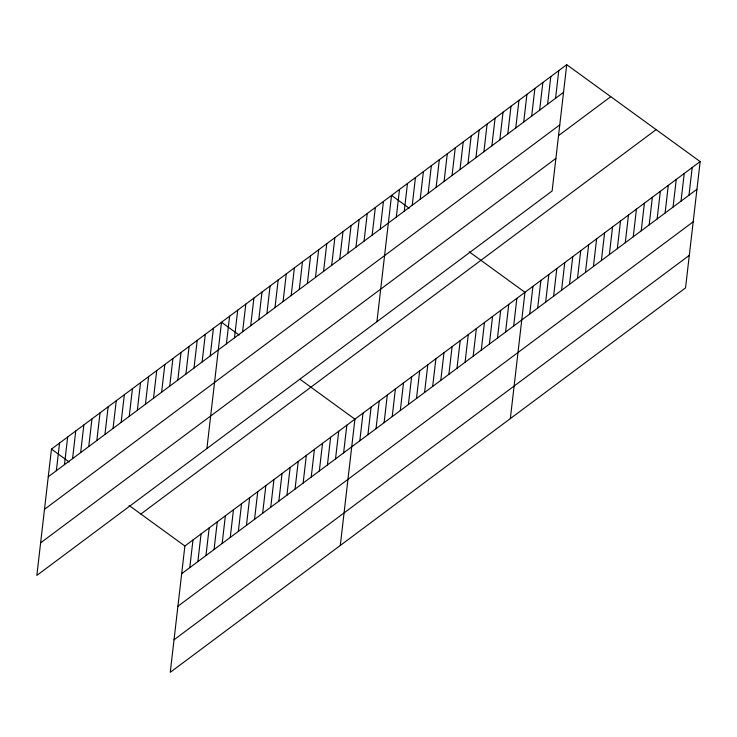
<?xml version="1.0" encoding="UTF-8"?>
<svg xmlns="http://www.w3.org/2000/svg" width="737" height="737" viewBox="0 0 737 737"><rect width="100%" height="100%" fill="white"/><g stroke="black" fill="none" stroke-linecap="round" stroke-linejoin="round"><path stroke-width="1.11" d="M566.735 64.681L51.461 449.1L36.85 575.404L552.124 190.984L566.735 64.681L700.15 161.596L685.539 287.9L170.265 672.319L184.876 546.016L700.15 161.596M56.362 470.722L59.559 443.057M64.46 464.678L67.657 437.013M72.558 458.644L75.754 430.979M80.655 452.601L83.852 424.936M88.753 446.558L91.95 418.892M96.842 440.514L100.048 412.849M104.94 434.48L108.146 406.815M113.037 428.437L116.243 400.771M121.135 422.393L124.341 394.728M129.233 416.359L132.439 388.694M137.331 410.316L140.537 382.65M145.429 404.272L148.625 376.607M153.526 398.229L156.723 370.564M161.624 392.195L164.821 364.529M169.722 386.151L172.919 358.486M177.82 380.108L181.016 352.443M185.917 374.064L189.114 346.399M194.015 368.03L197.212 340.365M202.113 361.987L205.31 334.322M210.202 355.943L213.408 328.278M189.778 567.647L192.974 539.981M206.894 448.547L221.505 322.244L239.11 335.031M197.866 561.603L201.072 533.938M226.397 343.866L229.603 316.201M205.964 555.56L209.17 527.895M234.495 337.822L237.701 310.157M214.062 549.516L217.268 521.86M242.593 331.779L245.799 304.114M222.159 543.482L225.365 515.817M250.691 325.745L253.897 298.08M230.257 537.439L233.463 509.774M258.788 319.701L261.994 292.036M238.355 531.395L241.561 503.73M266.886 313.658L270.083 285.993M246.453 525.361L249.65 497.696M274.984 307.615L278.181 279.949M254.551 519.318L257.747 491.653M283.082 301.58L286.278 273.915M262.648 513.274L265.845 485.609M291.179 295.537L294.376 267.872M270.746 507.231L273.943 479.566M299.277 289.494L302.474 261.828M278.844 501.197L282.041 473.532M307.375 283.45L310.572 255.785M286.942 495.153L290.138 467.488M315.473 277.416L318.67 249.751M295.04 489.11L298.236 461.445M323.571 271.373L326.767 243.707M303.137 483.067L306.334 455.402M331.659 265.329L334.865 237.664M311.226 477.032L314.432 449.367M339.757 259.295L342.963 231.63M319.324 470.989L322.53 443.324M347.855 253.252L351.061 225.586M327.421 464.946L330.627 437.281M355.953 247.208L359.159 219.543M335.519 458.911L338.725 431.246M364.05 241.165L367.256 213.5M343.617 452.868L346.823 425.203M372.148 235.131L375.354 207.465M340.301 545.463L354.921 419.16L299.968 379.242M380.246 229.087L383.443 201.422M359.813 440.781L363.019 413.116M376.929 321.682L391.54 195.379L409.155 208.175M367.91 434.747L371.107 407.082M396.303 217.102L399.509 189.437M376.008 428.704L379.205 401.039M404.272 211.16L407.469 183.495M384.106 422.66L387.303 394.995M412.232 205.218L415.438 177.553M392.204 416.617L395.401 388.952M420.201 199.285L423.397 171.62M400.302 410.583L403.498 382.918M428.16 193.343L431.357 165.678M408.399 404.539L411.596 376.874M436.12 187.401L439.326 159.736M416.497 398.496L419.694 370.831M444.089 181.459L447.285 153.793M424.595 392.452L427.792 364.797M452.048 175.517L455.254 147.851M432.683 386.418L435.889 358.753M460.017 169.574L463.214 141.909M440.781 380.375L443.987 352.71M467.977 163.632L471.173 135.967M448.879 374.332L452.085 346.666M475.936 157.69L479.142 130.025M456.977 368.297L460.183 340.632M483.905 151.748L487.102 124.083M465.075 362.254L468.281 334.589M491.865 145.815L495.071 118.15M473.172 356.211L476.378 328.545M499.833 139.873L503.03 112.208M481.27 350.167L484.467 322.502M507.793 133.931L510.99 106.266M489.368 344.133L492.565 316.468M515.753 127.989L518.959 100.324M497.466 338.09L500.663 310.424M523.721 122.047L526.918 94.382M505.564 332.046L508.76 304.381M531.681 116.105L534.887 88.44M513.661 326.003L516.858 298.338M539.65 110.163L542.847 82.498M510.345 418.607L524.956 292.303L469.174 251.778M547.609 104.221L550.806 76.556M529.719 314.026L532.925 286.361M555.569 98.279L558.775 70.614M537.678 308.084L540.884 280.419M545.647 302.142L548.844 274.477M553.607 296.2L556.813 268.535M561.576 290.258L564.772 262.593M569.535 284.316L572.741 256.651M577.495 278.374L580.701 250.709M585.464 272.441L588.66 244.776M593.423 266.499L596.629 238.834M601.392 260.557L604.589 232.892M609.352 254.615L612.558 226.95M617.32 248.673L620.517 221.008M625.28 242.731L628.477 215.066M633.24 236.789L636.446 209.124M641.208 230.847L644.405 203.182M649.168 224.905L652.374 197.24M657.137 218.972L660.334 191.307M665.096 213.03L668.293 185.365M673.056 207.088L676.262 179.423M681.025 201.146L684.222 173.481M688.984 195.204L692.19 167.539M48.264 476.765L563.538 92.337M44.496 509.313L559.77 124.894M558.563 135.608L610.761 96.658M40.618 542.856L555.891 158.427M140.85 514.039L656.123 129.611M181.68 573.681L696.953 189.262M177.912 606.238L693.185 221.809M174.033 639.771L689.307 255.352M51.461 449.1L69.075 461.896M129.095 505.49L184.876 546.016"/></g></svg>
